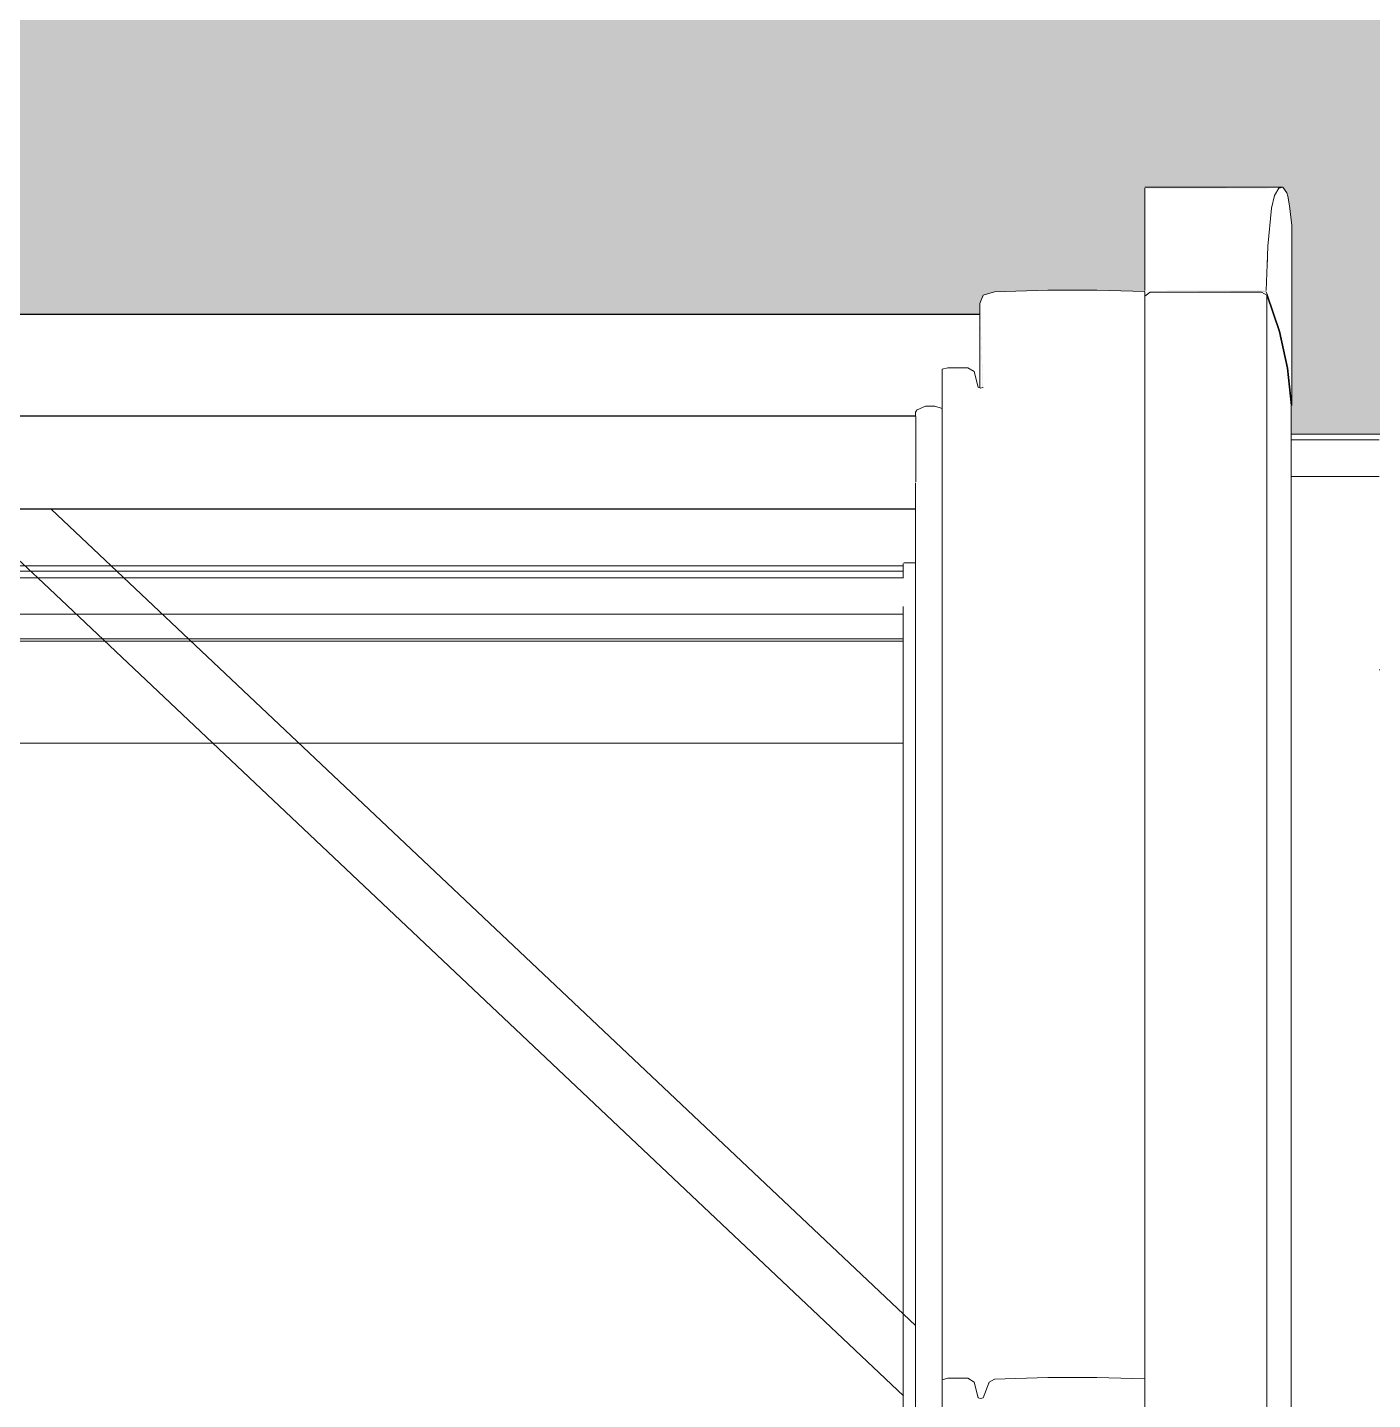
# Model space of a CAD drawing. Header units: metres. Extents: x -3 to 171, y -23 to 41.
# Drawn here: x 16.6499 to 17.0942, y -2.5162 to -2.0631 of the extents above; entities that cross this region are included whole.
import ezdxf

# ---------------------------------------------------------------- set-up
doc = ezdxf.new("R2010")
doc.units = ezdxf.units.M
doc.header["$MEASUREMENT"] = 0
doc.set_wipeout_variables(frame=1)
doc.linetypes.add('Punkt 1_1', pattern=[0.075, 0.025, -0.05])
doc.linetypes.add('Wipeout_Contour', pattern=[1, 0, -1])
for name, color, linetype in [('6._Dach PP STG1_1_325 Dachfenster', 7, 'Continuous'), ('6._Dach PP STG1_1_330 Dachaufbau', 7, 'Continuous'), ('6._Dach PP STG1_1_950 Polierplan Bemaßung', 7, 'Continuous')]:
    doc.layers.add(name, color=color, linetype=linetype)

msp = doc.modelspace()

# ---------------------------------------------------------------- hatches: boundary and pattern name
at = {"layer": '6._Dach PP STG1_1_330 Dachaufbau', "linetype": 'Continuous', "lineweight": 0, "true_color": 0x000000}
h = msp.add_hatch(color=18, dxfattribs=at)
h.paths.add_polyline_path([(18.84003, -4.5), (18.83988, -4.54333), (18.83969, -4.6), (18.97043, -4.6), (18.98599, 0.07), (17.955, 0.07), (17.955, -0.77152), (16.205, -0.77152), (16.205, 0.07), (15.195, 0.07), (15.195, -0.4), (15.505, -0.4), (15.505, -0.73528), (12.655, -0.73528), (12.655, -4.5)])
h.paths.add_polyline_path([(17.93, -3.79873), (16.23, -3.79873), (16.23, -2.1975), (17.93, -2.1975)], flags=0)
h.paths.add_polyline_path([(14.99185, -2.1975), (14.99185, -3.79873), (13.29185, -3.79873), (13.29185, -2.1975)], flags=0)

# ---------------------------------------------------------------- linework, layer by layer
at = {"layer": '6._Dach PP STG1_1_325 Dachfenster', "color": 7, "linetype": 'Continuous', "lineweight": 13, "ltscale": 1000, "true_color": 0xf4f4f4, "flags": 128}
for points in [[(16.93915, -2.31926), (16.34455, -2.31926)], [(16.34455, -2.3636), (16.93915, -2.3636)]]:
    msp.add_lwpolyline(points, dxfattribs=at)
at = {"layer": '6._Dach PP STG1_1_950 Polierplan Bemaßung', "color": 3, "linetype": 'Punkt 1_1', "lineweight": 0, "ltscale": 1000}
msp.add_line((2.05285, -2.1975), (22.9775, -2.1975), dxfattribs=at)

# ---------------------------------------------------------------- next in the draw order: wipeouts: each hides what was drawn before it
at = {"color": 254, "linetype": 'Wipeout_Contour', "lineweight": 0, "ltscale": 68.746738}
msp.add_wipeout([(17.01905, -2.13533), (17.05968, -2.13533), (17.06089, -2.1228), (17.01905, -2.1228)], dxfattribs=at).dxf.layer = '6._Dach PP STG1_1_325 Dachfenster'
at = {"color": 254, "linetype": 'Wipeout_Contour', "lineweight": 0, "ltscale": 68.637783}
msp.add_wipeout([(16.95205, -2.50968), (16.95205, -2.69331), (16.95395, -2.69331), (16.95395, -2.50919)], dxfattribs=at).dxf.layer = '6._Dach PP STG1_1_325 Dachfenster'
at = {"color": 254, "linetype": 'Wipeout_Contour', "lineweight": 0, "ltscale": 68.684308}
msp.add_wipeout([(16.96395, -2.51562), (16.96395, -2.69331), (16.96475, -2.69331), (16.96475, -2.51591)], dxfattribs=at).dxf.layer = '6._Dach PP STG1_1_325 Dachfenster'
at = {"color": 254, "linetype": 'Wipeout_Contour', "lineweight": 0, "ltscale": 68.932781}
msp.add_wipeout([(17.93, -2.22224), (17.93, -2.1975), (16.23, -2.1975), (16.23, -2.22224)], dxfattribs=at).dxf.layer = '6._Dach PP STG1_1_330 Dachaufbau'
at = {"color": 254, "linetype": 'Wipeout_Contour', "lineweight": 0, "ltscale": 68.962485}
msp.add_wipeout([(17.93, -2.27528), (17.93, -2.2576), (16.23, -2.2576), (16.23, -2.27528)], dxfattribs=at).dxf.layer = '6._Dach PP STG1_1_330 Dachaufbau'

# ---------------------------------------------------------------- next in the draw order: linework, layer by layer
at = {"layer": '6._Dach PP STG1_1_325 Dachfenster', "color": 7, "linetype": 'Continuous', "lineweight": 13, "ltscale": 1000, "true_color": 0xf4f4f4, "flags": 128}
msp.add_lwpolyline([(17.06735, -2.19932), (17.09635, -2.19932)], dxfattribs=at)
at = {"layer": '6._Dach PP STG1_1_330 Dachaufbau', "color": 7, "linetype": 'Continuous', "lineweight": 18, "ltscale": 1000, "flags": 128}
for points in [[(17.93, -2.1975), (16.23, -2.1975)], [(16.23, -2.27528), (17.93, -2.27528)]]:
    msp.add_lwpolyline(points, dxfattribs=at)

# ---------------------------------------------------------------- next in the draw order: wipeouts: each hides what was drawn before it
at = {"color": 254, "linetype": 'Wipeout_Contour', "lineweight": 0, "ltscale": 100.770399}
msp.add_wipeout([(16.34035, -2.2132), (16.34045, -2.21425), (16.94325, -2.21425), (16.94325, -2.21347), (16.94335, -2.21235), (16.34035, -2.21235)], dxfattribs=at).dxf.layer = '6._Dach PP STG1_1_325 Dachfenster'
at = {"color": 254, "linetype": 'Wipeout_Contour', "lineweight": 0, "ltscale": 68.68742}
msp.add_wipeout([(16.96475, -2.51591), (16.96475, -2.69331), (16.96555, -2.69331), (16.96555, -2.51569)], dxfattribs=at).dxf.layer = '6._Dach PP STG1_1_325 Dachfenster'
at = {"color": 254, "linetype": 'Wipeout_Contour', "lineweight": 0, "ltscale": 68.948603}
msp.add_wipeout([(17.93, -2.2576), (17.93, -2.22224), (16.23, -2.22224), (16.23, -2.2576)], dxfattribs=at).dxf.layer = '6._Dach PP STG1_1_330 Dachaufbau'

# ---------------------------------------------------------------- next in the draw order: wipeouts: each hides what was drawn before it
at = {"color": 254, "linetype": 'Wipeout_Contour', "lineweight": 0, "ltscale": 67.18753}
msp.add_wipeout([(16.34035, -2.21235), (16.94335, -2.21235), (16.94335, -2.2115), (16.34035, -2.2115)], dxfattribs=at).dxf.layer = '6._Dach PP STG1_1_325 Dachfenster'
at = {"color": 254, "linetype": 'Wipeout_Contour', "lineweight": 0, "ltscale": 86.564569}
msp.add_wipeout([(17.06735, -2.21148), (17.06735, -2.21296), (17.06735, -2.22338), (17.08185, -2.22338), (17.08185, -2.21147)], dxfattribs=at).dxf.layer = '6._Dach PP STG1_1_325 Dachfenster'
at = {"color": 254, "linetype": 'Wipeout_Contour', "lineweight": 0, "ltscale": 50.659753}
msp.add_wipeout([(16.34045, -2.22217), (16.94325, -2.22217), (16.34045, -2.2221)], dxfattribs=at).dxf.layer = '6._Dach PP STG1_1_325 Dachfenster'
at = {"color": 254, "linetype": 'Wipeout_Contour', "lineweight": 0, "ltscale": 68.682794}
msp.add_wipeout([(16.96265, -2.51046), (16.96265, -2.69331), (16.96395, -2.69331), (16.96395, -2.51562)], dxfattribs=at).dxf.layer = '6._Dach PP STG1_1_325 Dachfenster'

# ---------------------------------------------------------------- next in the draw order: wipeouts: each hides what was drawn before it
at = {"color": 254, "linetype": 'Wipeout_Contour', "lineweight": 0, "ltscale": 67.186012}
msp.add_wipeout([(16.34035, -2.2115), (16.94335, -2.2115), (16.94335, -2.20648), (16.34035, -2.20648)], dxfattribs=at).dxf.layer = '6._Dach PP STG1_1_325 Dachfenster'
at = {"color": 254, "linetype": 'Wipeout_Contour', "lineweight": 0, "ltscale": 67.189046}
msp.add_wipeout([(16.34045, -2.21531), (16.94325, -2.21531), (16.94325, -2.21425), (16.34045, -2.21425)], dxfattribs=at).dxf.layer = '6._Dach PP STG1_1_325 Dachfenster'
at = {"color": 254, "linetype": 'Wipeout_Contour', "lineweight": 0, "ltscale": 67.192207}
msp.add_wipeout([(16.34045, -2.21934), (16.34045, -2.2221), (16.94325, -2.2221), (16.94325, -2.21934)], dxfattribs=at).dxf.layer = '6._Dach PP STG1_1_325 Dachfenster'
at = {"color": 254, "linetype": 'Wipeout_Contour', "lineweight": 0, "ltscale": 157.848681}
msp.add_wipeout([(17.06735, -2.22338), (17.06735, -2.75824), (17.06755, -2.76012), (17.06815, -2.76329), (17.06945, -2.77719), (17.06945, -2.79316), (17.06948, -2.84047), (17.08185, -2.84047), (17.08185, -2.22338)], dxfattribs=at).dxf.layer = '6._Dach PP STG1_1_325 Dachfenster'
at = {"color": 254, "linetype": 'Wipeout_Contour', "lineweight": 0, "ltscale": 68.654228}
msp.add_wipeout([(16.95395, -2.69331), (16.96055, -2.69331), (16.96055, -2.50919), (16.95395, -2.50919)], dxfattribs=at).dxf.layer = '6._Dach PP STG1_1_325 Dachfenster'
at = {"color": 254, "linetype": 'Wipeout_Contour', "lineweight": 0, "ltscale": 68.695451}
msp.add_wipeout([(16.96555, -2.51569), (16.96555, -2.69331), (16.96755, -2.69331), (16.96755, -2.51053)], dxfattribs=at).dxf.layer = '6._Dach PP STG1_1_325 Dachfenster'

# ---------------------------------------------------------------- next in the draw order: wipeouts: each hides what was drawn before it
at = {"color": 254, "linetype": 'Wipeout_Contour', "lineweight": 0, "ltscale": 67.189492}
msp.add_wipeout([(16.34045, -2.21531), (16.34045, -2.21595), (16.94325, -2.21595), (16.94325, -2.21531)], dxfattribs=at).dxf.layer = '6._Dach PP STG1_1_325 Dachfenster'
at = {"color": 254, "linetype": 'Wipeout_Contour', "lineweight": 0, "ltscale": 85.656647}
msp.add_wipeout([(17.08185, -2.22338), (17.09635, -2.22338), (17.09635, -2.21296), (17.09635, -2.21148), (17.08185, -2.21147)], dxfattribs=at).dxf.layer = '6._Dach PP STG1_1_325 Dachfenster'
at = {"color": 254, "linetype": 'Wipeout_Contour', "lineweight": 0, "ltscale": 68.672439}
msp.add_wipeout([(16.96055, -2.50919), (16.96055, -2.69331), (16.96265, -2.69331), (16.96265, -2.51046)], dxfattribs=at).dxf.layer = '6._Dach PP STG1_1_325 Dachfenster'
at = {"color": 254, "linetype": 'Wipeout_Contour', "lineweight": 0, "ltscale": 68.699367}
msp.add_wipeout([(16.96755, -2.51053), (16.96755, -2.69331), (16.96935, -2.69331), (16.96935, -2.50947)], dxfattribs=at).dxf.layer = '6._Dach PP STG1_1_325 Dachfenster'

# ---------------------------------------------------------------- next in the draw order: wipeouts: each hides what was drawn before it
at = {"color": 254, "linetype": 'Wipeout_Contour', "lineweight": 0, "ltscale": 68.53981}
msp.add_wipeout([(16.96475, -2.18222), (16.96395, -2.18194), (16.96395, -2.51562), (16.96475, -2.51591)], dxfattribs=at).dxf.layer = '6._Dach PP STG1_1_325 Dachfenster'
at = {"color": 254, "linetype": 'Wipeout_Contour', "lineweight": 0, "ltscale": 67.190761}
msp.add_wipeout([(16.34045, -2.21934), (16.94325, -2.21934), (16.94325, -2.21666), (16.34045, -2.21666)], dxfattribs=at).dxf.layer = '6._Dach PP STG1_1_325 Dachfenster'
at = {"color": 254, "linetype": 'Wipeout_Contour', "lineweight": 0, "ltscale": 154.110233}
msp.add_wipeout([(17.08185, -2.22338), (17.08185, -2.84047), (17.09423, -2.84047), (17.09425, -2.79316), (17.09425, -2.77719), (17.09555, -2.76329), (17.09615, -2.76014), (17.09635, -2.75824), (17.09635, -2.22338)], dxfattribs=at).dxf.layer = '6._Dach PP STG1_1_325 Dachfenster'
at = {"color": 254, "linetype": 'Wipeout_Contour', "lineweight": 0, "ltscale": 68.737285}
msp.add_wipeout([(16.96935, -2.50947), (16.96935, -2.69331), (16.98695, -2.69331), (16.98695, -2.50891)], dxfattribs=at).dxf.layer = '6._Dach PP STG1_1_325 Dachfenster'

# ---------------------------------------------------------------- next in the draw order: wipeouts: each hides what was drawn before it
at = {"color": 254, "linetype": 'Wipeout_Contour', "lineweight": 0, "ltscale": 85.218522}
msp.add_wipeout([(16.96545, -2.18204), (16.96475, -2.18222), (16.96475, -2.51591), (16.96555, -2.51569), (16.96555, -2.18197)], dxfattribs=at).dxf.layer = '6._Dach PP STG1_1_325 Dachfenster'
at = {"color": 254, "linetype": 'Wipeout_Contour', "lineweight": 0, "ltscale": 67.189848}
msp.add_wipeout([(16.34045, -2.21595), (16.34045, -2.21666), (16.94325, -2.21666), (16.94325, -2.21595)], dxfattribs=at).dxf.layer = '6._Dach PP STG1_1_325 Dachfenster'
at = {"color": 254, "linetype": 'Wipeout_Contour', "lineweight": 0, "ltscale": 68.803615}
msp.add_wipeout([(16.98695, -2.50891), (16.98695, -2.69331), (17.00315, -2.69331), (17.00315, -2.50891)], dxfattribs=at).dxf.layer = '6._Dach PP STG1_1_325 Dachfenster'

# ---------------------------------------------------------------- next in the draw order: wipeouts: each hides what was drawn before it
at = {"color": 254, "linetype": 'Wipeout_Contour', "lineweight": 0, "ltscale": 68.533458}
msp.add_wipeout([(16.96265, -2.17678), (16.96265, -2.51046), (16.96395, -2.51562), (16.96395, -2.18194)], dxfattribs=at).dxf.layer = '6._Dach PP STG1_1_325 Dachfenster'
at = {"color": 254, "linetype": 'Wipeout_Contour', "lineweight": 0, "ltscale": 85.632537}
msp.add_wipeout([(17.00315, -2.69331), (17.01905, -2.69331), (17.01905, -2.63963), (17.01905, -2.50942), (17.00315, -2.50891)], dxfattribs=at).dxf.layer = '6._Dach PP STG1_1_325 Dachfenster'

# ---------------------------------------------------------------- next in the draw order: wipeouts: each hides what was drawn before it
at = {"color": 254, "linetype": 'Wipeout_Contour', "lineweight": 0, "ltscale": 68.508169}
msp.add_wipeout([(16.95395, -2.1755), (16.95395, -2.50919), (16.96055, -2.50919), (16.96055, -2.1755)], dxfattribs=at).dxf.layer = '6._Dach PP STG1_1_325 Dachfenster'
at = {"color": 254, "linetype": 'Wipeout_Contour', "lineweight": 0, "ltscale": 68.546126}
msp.add_wipeout([(16.96555, -2.18197), (16.96555, -2.51569), (16.96755, -2.51053), (16.96755, -2.17681)], dxfattribs=at).dxf.layer = '6._Dach PP STG1_1_325 Dachfenster'
at = {"color": 254, "linetype": 'Wipeout_Contour', "lineweight": 0, "ltscale": 68.721405}
msp.add_wipeout([(17.01905, -2.1757), (17.00315, -2.17519), (17.00315, -2.50891), (17.01905, -2.50942)], dxfattribs=at).dxf.layer = '6._Dach PP STG1_1_325 Dachfenster'

# ---------------------------------------------------------------- next in the draw order: linework, layer by layer
at = {"layer": '6._Dach PP STG1_1_325 Dachfenster', "color": 7, "linetype": 'Continuous', "lineweight": 13, "ltscale": 1000, "flags": 128}
for points in [[(16.96395, -2.51562), (16.96475, -2.51591)], [(16.96475, -2.51591), (16.96555, -2.51569)]]:
    msp.add_lwpolyline(points, dxfattribs=at)

# ---------------------------------------------------------------- next in the draw order: wipeouts: each hides what was drawn before it
at = {"color": 254, "linetype": 'Wipeout_Contour', "lineweight": 0, "ltscale": 68.49134}
msp.add_wipeout([(16.95205, -2.50968), (16.95395, -2.50919), (16.95395, -2.1755), (16.95205, -2.176)], dxfattribs=at).dxf.layer = '6._Dach PP STG1_1_325 Dachfenster'
at = {"color": 254, "linetype": 'Wipeout_Contour', "lineweight": 0, "ltscale": 68.525519}
msp.add_wipeout([(16.96055, -2.50919), (16.96265, -2.51046), (16.96265, -2.17678), (16.96055, -2.1755)], dxfattribs=at).dxf.layer = '6._Dach PP STG1_1_325 Dachfenster'
at = {"color": 254, "linetype": 'Wipeout_Contour', "lineweight": 0, "ltscale": 68.590904}
msp.add_wipeout([(16.96935, -2.50947), (16.98695, -2.50891), (16.98695, -2.17519), (16.96935, -2.17575)], dxfattribs=at).dxf.layer = '6._Dach PP STG1_1_325 Dachfenster'

# ---------------------------------------------------------------- next in the draw order: linework, layer by layer
at = {"layer": '6._Dach PP STG1_1_325 Dachfenster', "color": 7, "linetype": 'Continuous', "lineweight": 13, "ltscale": 1000, "flags": 128}
for points in [[(16.96055, -2.50919), (16.96265, -2.51046)], [(16.96265, -2.51046), (16.96395, -2.51562)]]:
    msp.add_lwpolyline(points, dxfattribs=at)

# ---------------------------------------------------------------- next in the draw order: wipeouts: each hides what was drawn before it
at = {"color": 254, "linetype": 'Wipeout_Contour', "lineweight": 0, "ltscale": 68.552714}
msp.add_wipeout([(16.96755, -2.17681), (16.96755, -2.51053), (16.96935, -2.50947), (16.96935, -2.17575)], dxfattribs=at).dxf.layer = '6._Dach PP STG1_1_325 Dachfenster'
at = {"color": 254, "linetype": 'Wipeout_Contour', "lineweight": 0, "ltscale": 68.657779}
msp.add_wipeout([(16.98695, -2.50891), (17.00315, -2.50891), (17.00315, -2.17519), (16.98695, -2.17519)], dxfattribs=at).dxf.layer = '6._Dach PP STG1_1_325 Dachfenster'
at = {"color": 254, "linetype": 'Wipeout_Contour', "lineweight": 0, "ltscale": 235.247774}
msp.add_wipeout([(16.33165, -2.18898), (16.33405, -2.18816), (16.33715, -2.18823), (16.33995, -2.18936), (16.34045, -2.19021), (16.34045, -2.19134), (16.94325, -2.19134), (16.94325, -2.19021), (16.94375, -2.18936), (16.94655, -2.18823), (16.94965, -2.18816), (16.95205, -2.18898), (16.95205, -2.18441), (16.33165, -2.18441)], dxfattribs=at).dxf.layer = '6._Dach PP STG1_1_325 Dachfenster'

# ---------------------------------------------------------------- next in the draw order: linework, layer by layer
at = {"layer": '6._Dach PP STG1_1_325 Dachfenster', "color": 7, "linetype": 'Continuous', "lineweight": 13, "ltscale": 1000, "flags": 128}
for points in [[(16.96755, -2.51053), (16.96935, -2.50947)], [(16.96555, -2.51569), (16.96755, -2.51053)]]:
    msp.add_lwpolyline(points, dxfattribs=at)

# ---------------------------------------------------------------- next in the draw order: wipeouts: each hides what was drawn before it
at = {"color": 254, "linetype": 'Wipeout_Contour', "lineweight": 0, "ltscale": 51.89229}
msp.add_wipeout([(16.96455, -2.15426), (16.96455, -2.18215), (16.96545, -2.18204)], dxfattribs=at).dxf.layer = '6._Dach PP STG1_1_325 Dachfenster'
at = {"color": 254, "linetype": 'Wipeout_Contour', "lineweight": 0, "ltscale": 68.543658}
msp.add_wipeout([(16.95205, -2.18898), (16.94965, -2.18816), (16.94965, -2.69331), (16.95205, -2.69331)], dxfattribs=at).dxf.layer = '6._Dach PP STG1_1_325 Dachfenster'
at = {"color": 254, "linetype": 'Wipeout_Contour', "lineweight": 0, "ltscale": 67.179669}
msp.add_wipeout([(16.34035, -2.20216), (16.94335, -2.20216), (16.94335, -2.19156), (16.34035, -2.19156)], dxfattribs=at).dxf.layer = '6._Dach PP STG1_1_325 Dachfenster'

# ---------------------------------------------------------------- next in the draw order: linework, layer by layer
at = {"layer": '6._Dach PP STG1_1_325 Dachfenster', "color": 7, "linetype": 'Continuous', "lineweight": 13, "ltscale": 1000, "flags": 128}
msp.add_lwpolyline([(16.95205, -2.50968), (16.95395, -2.50919), (16.96055, -2.50919)], dxfattribs=at)

# ---------------------------------------------------------------- next in the draw order: wipeouts: each hides what was drawn before it
at = {"color": 254, "linetype": 'Wipeout_Contour', "lineweight": 0, "ltscale": 68.757735}
msp.add_wipeout([(16.96556, -2.15159), (16.96455, -2.15426), (16.96555, -2.1819), (16.96755, -2.17681)], dxfattribs=at).dxf.layer = '6._Dach PP STG1_1_325 Dachfenster'
at = {"color": 254, "linetype": 'Wipeout_Contour', "lineweight": 0, "ltscale": 50.646635}
msp.add_wipeout([(16.34035, -2.19156), (16.94335, -2.19156), (16.34035, -2.19134)], dxfattribs=at).dxf.layer = '6._Dach PP STG1_1_325 Dachfenster'
at = {"color": 254, "linetype": 'Wipeout_Contour', "lineweight": 0, "ltscale": 67.183543}
msp.add_wipeout([(16.34035, -2.20216), (16.34035, -2.20648), (16.94335, -2.20648), (16.94335, -2.20216)], dxfattribs=at).dxf.layer = '6._Dach PP STG1_1_325 Dachfenster'

# ---------------------------------------------------------------- next in the draw order: wipeouts: each hides what was drawn before it
at = {"color": 254, "linetype": 'Wipeout_Contour', "lineweight": 0, "ltscale": 50.783199}
msp.add_wipeout([(16.96555, -2.1515), (16.96935, -2.17575), (16.96935, -2.15044)], dxfattribs=at).dxf.layer = '6._Dach PP STG1_1_325 Dachfenster'
at = {"color": 254, "linetype": 'Wipeout_Contour', "lineweight": 0, "ltscale": 103.374499}
msp.add_wipeout([(16.94325, -2.69331), (16.94375, -2.69331), (16.94375, -2.18936), (16.94325, -2.19021), (16.94325, -2.19134), (16.94335, -2.2132)], dxfattribs=at).dxf.layer = '6._Dach PP STG1_1_325 Dachfenster'

# ---------------------------------------------------------------- next in the draw order: wipeouts: each hides what was drawn before it
at = {"color": 254, "linetype": 'Wipeout_Contour', "lineweight": 0, "ltscale": 51.372067}
msp.add_wipeout([(16.96555, -2.1515), (16.96755, -2.17681), (16.96935, -2.17575)], dxfattribs=at).dxf.layer = '6._Dach PP STG1_1_325 Dachfenster'
at = {"color": 254, "linetype": 'Wipeout_Contour', "lineweight": 0, "ltscale": 68.521222}
msp.add_wipeout([(16.94375, -2.18936), (16.94375, -2.69331), (16.94655, -2.69331), (16.94655, -2.18823)], dxfattribs=at).dxf.layer = '6._Dach PP STG1_1_325 Dachfenster'

# ---------------------------------------------------------------- next in the draw order: linework, layer by layer
at = {"layer": '6._Dach PP STG1_1_325 Dachfenster', "color": 7, "linetype": 'Continuous', "lineweight": 13, "ltscale": 1000, "flags": 128}
for points in [[(16.96455, -2.15426), (16.96555, -2.1515)], [(16.34035, -2.19134), (16.94335, -2.19134)], [(16.94325, -2.19021), (16.94375, -2.18936)], [(16.94325, -2.19021), (16.94325, -2.19134)], [(16.94335, -2.2132), (16.94335, -2.21235), (16.94335, -2.2115), (16.94335, -2.20648), (16.94335, -2.20216), (16.94335, -2.19156)]]:
    msp.add_lwpolyline(points, dxfattribs=at)

# ---------------------------------------------------------------- next in the draw order: wipeouts: each hides what was drawn before it
at = {"color": 254, "linetype": 'Wipeout_Contour', "lineweight": 0, "ltscale": 68.4896}
msp.add_wipeout([(16.96935, -2.17575), (16.98695, -2.17519), (16.98695, -2.14987), (16.96935, -2.15044)], dxfattribs=at).dxf.layer = '6._Dach PP STG1_1_325 Dachfenster'
at = {"color": 254, "linetype": 'Wipeout_Contour', "lineweight": 0, "ltscale": 67.162825}
msp.add_wipeout([(16.31915, -2.1579), (16.31915, -2.16985), (16.96455, -2.16985), (16.96455, -2.1579)], dxfattribs=at).dxf.layer = '6._Dach PP STG1_1_325 Dachfenster'
at = {"color": 254, "linetype": 'Wipeout_Contour', "lineweight": 0, "ltscale": 68.532512}
msp.add_wipeout([(16.94655, -2.18823), (16.94655, -2.69331), (16.94965, -2.69331), (16.94965, -2.18816)], dxfattribs=at).dxf.layer = '6._Dach PP STG1_1_325 Dachfenster'
at = {"color": 254, "linetype": 'Wipeout_Contour', "lineweight": 0, "ltscale": 134.722617}
msp.add_wipeout([(16.34045, -2.51658), (16.52759, -2.69331), (16.75611, -2.69331), (16.94325, -2.51658), (16.94325, -2.49183), (16.65773, -2.22217), (16.62598, -2.22217), (16.34045, -2.49183)], dxfattribs=at).dxf.layer = '6._Dach PP STG1_1_325 Dachfenster'

# ---------------------------------------------------------------- next in the draw order: linework, layer by layer
at = {"layer": '6._Dach PP STG1_1_325 Dachfenster', "color": 7, "linetype": 'Continuous', "lineweight": 13, "ltscale": 1000, "flags": 128}
for points in [[(16.94375, -2.18936), (16.94655, -2.18823)], [(16.94655, -2.18823), (16.94965, -2.18816)], [(16.94965, -2.18816), (16.95205, -2.18898)]]:
    msp.add_lwpolyline(points, dxfattribs=at)

# ---------------------------------------------------------------- next in the draw order: wipeouts: each hides what was drawn before it
at = {"color": 254, "linetype": 'Wipeout_Contour', "lineweight": 0, "ltscale": 68.557869}
msp.add_wipeout([(16.98695, -2.17519), (17.00315, -2.17519), (17.00315, -2.14987), (16.98695, -2.14987)], dxfattribs=at).dxf.layer = '6._Dach PP STG1_1_325 Dachfenster'
at = {"color": 254, "linetype": 'Wipeout_Contour', "lineweight": 0, "ltscale": 50.611814}
msp.add_wipeout([(16.31915, -2.1579), (16.96455, -2.1579), (16.31915, -2.15783)], dxfattribs=at).dxf.layer = '6._Dach PP STG1_1_325 Dachfenster'
at = {"color": 254, "linetype": 'Wipeout_Contour', "lineweight": 0, "ltscale": 268.681121}
msp.add_wipeout([(16.96455, -2.16985), (16.31915, -2.16985), (16.31915, -2.18215), (16.31975, -2.18194), (16.32105, -2.17678), (16.32315, -2.1755), (16.32975, -2.1755), (16.33165, -2.176), (16.33165, -2.18441), (16.95205, -2.18441), (16.95205, -2.176), (16.95395, -2.1755), (16.96055, -2.1755), (16.96265, -2.17678), (16.96395, -2.18194), (16.96455, -2.18215)], dxfattribs=at).dxf.layer = '6._Dach PP STG1_1_325 Dachfenster'
at = {"color": 254, "linetype": 'Wipeout_Contour', "lineweight": 0, "ltscale": 50.476947}
msp.add_wipeout([(16.65773, -2.22217), (16.94325, -2.49183), (16.94325, -2.22217)], dxfattribs=at).dxf.layer = '6._Dach PP STG1_1_325 Dachfenster'

# ---------------------------------------------------------------- next in the draw order: linework, layer by layer
at = {"layer": '6._Dach PP STG1_1_325 Dachfenster', "color": 7, "linetype": 'Continuous', "lineweight": 13, "ltscale": 1000, "flags": 128}
for points in [[(16.96455, -2.18215), (16.96455, -2.15426)], [(16.31915, -2.15783), (16.96455, -2.15783)], [(16.95205, -2.176), (16.95395, -2.1755), (16.96055, -2.1755)], [(16.95205, -2.176), (16.95205, -2.50968), (16.95205, -2.69331)], [(16.96055, -2.1755), (16.96265, -2.17678)], [(16.96265, -2.17678), (16.96395, -2.18194)], [(16.96395, -2.18194), (16.96475, -2.18222)], [(16.96475, -2.18222), (16.96545, -2.18204)], [(16.94325, -2.21347), (16.94325, -2.69331)], [(16.34045, -2.2221), (16.94325, -2.2221)], [(16.34045, -2.22217), (16.94325, -2.22217)], [(16.65773, -2.22217), (16.94325, -2.49183)], [(16.64185, -2.23405), (16.65331, -2.24487), (16.66304, -2.25406), (16.93929, -2.51496)], [(16.34455, -2.24098), (16.93915, -2.24098)], [(16.34455, -2.24268), (16.93915, -2.24268)], [(16.93915, -2.24013), (16.93915, -2.24487)], [(16.94325, -2.23992), (16.93935, -2.23992)], [(16.34442, -2.24487), (16.93929, -2.24487)], [(16.93915, -2.25435), (16.93915, -2.69331)], [(16.34455, -2.25689), (16.93915, -2.25689)], [(16.34455, -2.26502), (16.93915, -2.26502)], [(16.34455, -2.2658), (16.93915, -2.2658)], [(16.34455, -2.29953), (16.93915, -2.29953)]]:
    msp.add_lwpolyline(points, dxfattribs=at)

# ---------------------------------------------------------------- next in the draw order: wipeouts: each hides what was drawn before it
at = {"color": 254, "linetype": 'Wipeout_Contour', "lineweight": 0, "ltscale": 68.620678}
msp.add_wipeout([(17.00315, -2.17519), (17.01905, -2.1757), (17.01905, -2.15039), (17.00315, -2.14987)], dxfattribs=at).dxf.layer = '6._Dach PP STG1_1_325 Dachfenster'

# ---------------------------------------------------------------- next in the draw order: wipeouts: each hides what was drawn before it
at = {"color": 254, "linetype": 'Wipeout_Contour', "lineweight": 0, "ltscale": 203.854627}
msp.add_wipeout([(17.05913, -2.15046), (17.01905, -2.15046), (17.01905, -2.15186), (17.02075, -2.15061), (17.05755, -2.15061), (17.05935, -2.15157), (17.06335, -2.16352), (17.06605, -2.17569), (17.06735, -2.18793), (17.06625, -2.17569), (17.06355, -2.16352), (17.05955, -2.15157)], dxfattribs=at).dxf.layer = '6._Dach PP STG1_1_325 Dachfenster'

# ---------------------------------------------------------------- next in the draw order: wipeouts: each hides what was drawn before it
at = {"color": 254, "linetype": 'Wipeout_Contour', "lineweight": 0, "ltscale": 86.065077}
msp.add_wipeout([(17.06679, -2.12203), (17.06625, -2.11886), (17.06625, -2.17569), (17.06755, -2.18793), (17.06755, -2.12852)], dxfattribs=at).dxf.layer = '6._Dach PP STG1_1_325 Dachfenster'
at = {"color": 254, "linetype": 'Wipeout_Contour', "lineweight": 0, "ltscale": 52.085212}
msp.add_wipeout([(17.01905, -2.15046), (17.05913, -2.15046), (17.01905, -2.15004)], dxfattribs=at).dxf.layer = '6._Dach PP STG1_1_325 Dachfenster'

# ---------------------------------------------------------------- next in the draw order: wipeouts: each hides what was drawn before it
at = {"color": 254, "linetype": 'Wipeout_Contour', "lineweight": 0, "ltscale": 51.151093}
msp.add_wipeout([(17.05905, -2.15004), (17.05955, -2.15157), (17.05955, -2.13852)], dxfattribs=at).dxf.layer = '6._Dach PP STG1_1_325 Dachfenster'

# ---------------------------------------------------------------- next in the draw order: wipeouts: each hides what was drawn before it
at = {"color": 254, "linetype": 'Wipeout_Contour', "lineweight": 0, "ltscale": 85.404846}
msp.add_wipeout([(17.05968, -2.13533), (17.01905, -2.13533), (17.01905, -2.15004), (17.05905, -2.15004), (17.05955, -2.13852)], dxfattribs=at).dxf.layer = '6._Dach PP STG1_1_325 Dachfenster'

# ---------------------------------------------------------------- next in the draw order: wipeouts: each hides what was drawn before it
at = {"color": 254, "linetype": 'Wipeout_Contour', "lineweight": 0, "ltscale": 120.859896}
msp.add_wipeout([(17.05955, -2.13852), (17.05955, -2.15157), (17.06355, -2.16352), (17.06355, -2.11619), (17.06185, -2.11859), (17.06089, -2.1228), (17.05968, -2.13533)], dxfattribs=at).dxf.layer = '6._Dach PP STG1_1_325 Dachfenster'

# ---------------------------------------------------------------- next in the draw order: wipeouts: each hides what was drawn before it
at = {"color": 254, "linetype": 'Wipeout_Contour', "lineweight": 0, "ltscale": 51.033645}
msp.add_wipeout([(17.01905, -2.11589), (17.06326, -2.11624), (17.06455, -2.11589)], dxfattribs=at).dxf.layer = '6._Dach PP STG1_1_325 Dachfenster'
at = {"color": 254, "linetype": 'Wipeout_Contour', "lineweight": 0, "ltscale": 68.89324}
msp.add_wipeout([(17.02075, -2.15061), (17.02075, -2.72249), (17.05755, -2.72249), (17.05755, -2.15061)], dxfattribs=at).dxf.layer = '6._Dach PP STG1_1_325 Dachfenster'

# ---------------------------------------------------------------- next in the draw order: wipeouts: each hides what was drawn before it
at = {"color": 254, "linetype": 'Wipeout_Contour', "lineweight": 0, "ltscale": 68.748311}
msp.add_wipeout([(17.01905, -2.11859), (17.06185, -2.11859), (17.06326, -2.11624), (17.01905, -2.11624)], dxfattribs=at).dxf.layer = '6._Dach PP STG1_1_325 Dachfenster'
at = {"color": 254, "linetype": 'Wipeout_Contour', "lineweight": 0, "ltscale": 68.817174}
msp.add_wipeout([(17.02075, -2.15061), (17.01905, -2.15186), (17.01905, -2.72249), (17.02075, -2.72249)], dxfattribs=at).dxf.layer = '6._Dach PP STG1_1_325 Dachfenster'

# ---------------------------------------------------------------- next in the draw order: linework, layer by layer
at = {"layer": '6._Dach PP STG1_1_325 Dachfenster', "color": 7, "linetype": 'Continuous', "lineweight": 13, "ltscale": 1000, "flags": 128}
for points in [[(16.96555, -2.1515), (16.96935, -2.15044), (16.98695, -2.14987), (17.00315, -2.14987), (17.01905, -2.15039)], [(17.01905, -2.15186), (17.01905, -2.15046)], [(17.02075, -2.15061), (17.01905, -2.15186)], [(17.01905, -2.15186), (17.01905, -2.72249)], [(16.96935, -2.50947), (16.98695, -2.50891), (17.00315, -2.50891), (17.01905, -2.50942)]]:
    msp.add_lwpolyline(points, dxfattribs=at)

# ---------------------------------------------------------------- next in the draw order: wipeouts: each hides what was drawn before it
at = {"color": 254, "linetype": 'Wipeout_Contour', "lineweight": 0, "ltscale": 68.738358}
msp.add_wipeout([(17.01905, -2.11859), (17.01905, -2.1228), (17.06089, -2.1228), (17.06185, -2.11859)], dxfattribs=at).dxf.layer = '6._Dach PP STG1_1_325 Dachfenster'

# ---------------------------------------------------------------- next in the draw order: linework, layer by layer
at = {"layer": '6._Dach PP STG1_1_325 Dachfenster', "color": 7, "linetype": 'Continuous', "lineweight": 13, "ltscale": 1000, "flags": 128}
msp.add_lwpolyline([(17.01905, -2.15004), (17.01905, -2.13533), (17.01905, -2.1228), (17.01905, -2.11859), (17.01905, -2.11624)], dxfattribs=at)

# ---------------------------------------------------------------- next in the draw order: wipeouts: each hides what was drawn before it
at = {"color": 254, "linetype": 'Wipeout_Contour', "lineweight": 0, "ltscale": 102.8649}
msp.add_wipeout([(17.06355, -2.11619), (17.06355, -2.16352), (17.06625, -2.17569), (17.06625, -2.11886), (17.06586, -2.11774), (17.06455, -2.11589)], dxfattribs=at).dxf.layer = '6._Dach PP STG1_1_325 Dachfenster'

# ---------------------------------------------------------------- next in the draw order: linework, layer by layer
at = {"layer": '6._Dach PP STG1_1_325 Dachfenster', "color": 7, "linetype": 'Continuous', "lineweight": 13, "ltscale": 1000, "flags": 128}
msp.add_lwpolyline([(17.06455, -2.11589), (17.01905, -2.11589)], dxfattribs=at)

# ---------------------------------------------------------------- next in the draw order: wipeouts: each hides what was drawn before it
at = {"color": 254, "linetype": 'Wipeout_Contour', "lineweight": 0, "ltscale": 86.784065}
msp.add_wipeout([(17.05935, -2.15157), (17.05935, -2.72323), (17.05955, -2.72376), (17.06335, -2.73511), (17.06335, -2.16352)], dxfattribs=at).dxf.layer = '6._Dach PP STG1_1_325 Dachfenster'

# ---------------------------------------------------------------- next in the draw order: wipeouts: each hides what was drawn before it
at = {"color": 254, "linetype": 'Wipeout_Contour', "lineweight": 0, "ltscale": 86.021428}
msp.add_wipeout([(17.05755, -2.72249), (17.05902, -2.72249), (17.05935, -2.72323), (17.05935, -2.15157), (17.05755, -2.15061)], dxfattribs=at).dxf.layer = '6._Dach PP STG1_1_325 Dachfenster'
at = {"color": 254, "linetype": 'Wipeout_Contour', "lineweight": 0, "ltscale": 86.786604}
msp.add_wipeout([(17.06335, -2.16352), (17.06335, -2.73511), (17.06355, -2.73571), (17.06605, -2.74698), (17.06605, -2.17569)], dxfattribs=at).dxf.layer = '6._Dach PP STG1_1_325 Dachfenster'

# ---------------------------------------------------------------- next in the draw order: linework, layer by layer
at = {"layer": '6._Dach PP STG1_1_325 Dachfenster', "color": 7, "linetype": 'Continuous', "lineweight": 13, "ltscale": 1000, "flags": 128}
for points in [[(17.05905, -2.15004), (17.05955, -2.13852), (17.05968, -2.13533), (17.06089, -2.1228), (17.06185, -2.11859), (17.06326, -2.11624), (17.06455, -2.11589), (17.06586, -2.11774), (17.06625, -2.11886), (17.06679, -2.12203), (17.06755, -2.12852)], [(17.05755, -2.15061), (17.02075, -2.15061)], [(17.05935, -2.15157), (17.05755, -2.15061)], [(17.05935, -2.15157), (17.05935, -2.72323)]]:
    msp.add_lwpolyline(points, dxfattribs=at)

# ---------------------------------------------------------------- next in the draw order: wipeouts: each hides what was drawn before it
at = {"color": 254, "linetype": 'Wipeout_Contour', "lineweight": 0, "ltscale": 86.728176}
msp.add_wipeout([(17.06605, -2.17569), (17.06605, -2.74698), (17.06625, -2.74788), (17.06735, -2.75824), (17.06735, -2.18793)], dxfattribs=at).dxf.layer = '6._Dach PP STG1_1_325 Dachfenster'

# ---------------------------------------------------------------- next in the draw order: linework, layer by layer
at = {"layer": '6._Dach PP STG1_1_325 Dachfenster', "color": 7, "linetype": 'Continuous', "lineweight": 13, "ltscale": 1000, "flags": 128}
for points in [[(17.06755, -2.18793), (17.06755, -2.12852)], [(17.06755, -2.18793), (17.06625, -2.17569), (17.06355, -2.16352), (17.05955, -2.15157), (17.05913, -2.15046)], [(17.06735, -2.18793), (17.06605, -2.17569), (17.06335, -2.16352), (17.05935, -2.15157)], [(17.06735, -2.18793), (17.06735, -2.75824)], [(17.09635, -2.21148), (17.08185, -2.21147), (17.06735, -2.21148)]]:
    msp.add_lwpolyline(points, dxfattribs=at)

doc.saveas('drawing.dxf')
